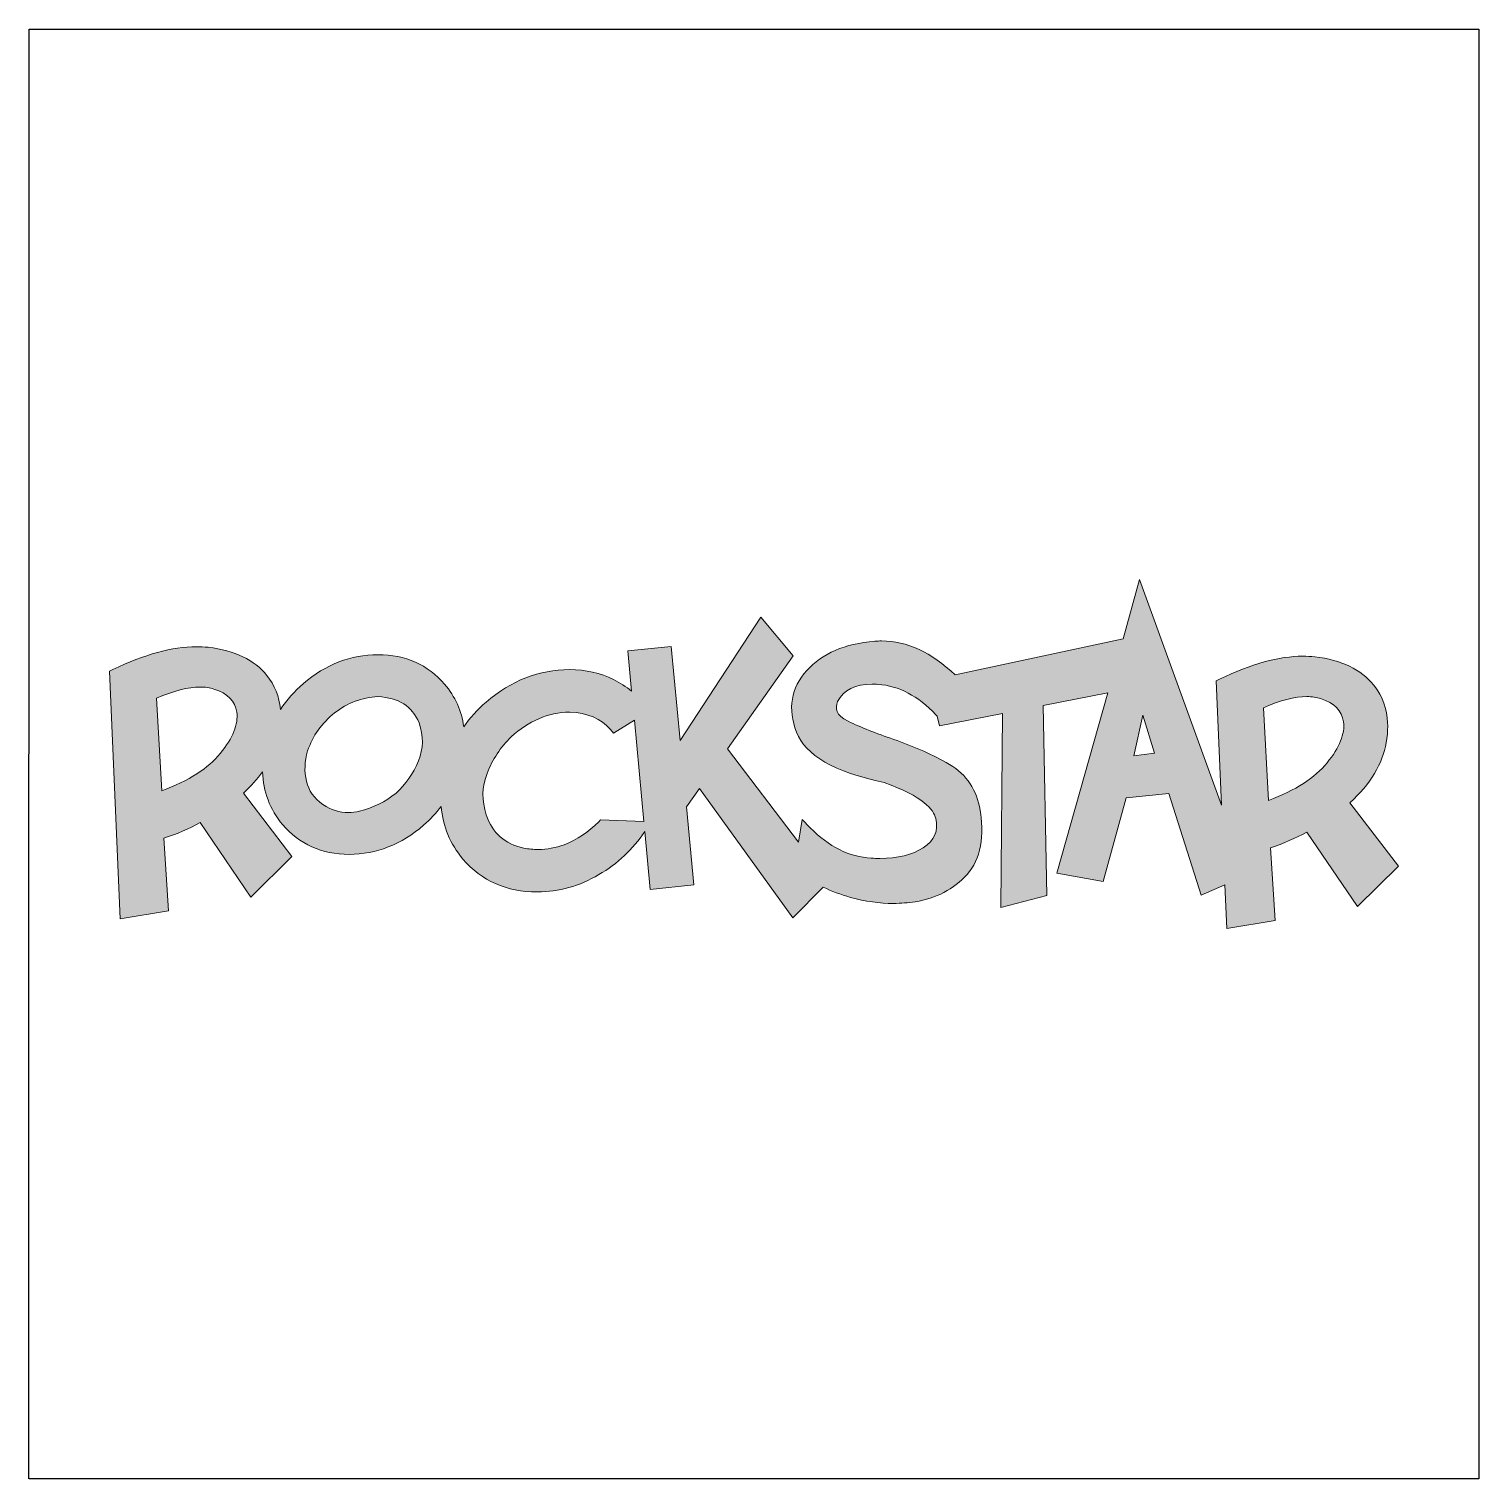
# Model space of a CAD drawing. Header units: inches. Extents: x 0 to 114, y 0 to 114.
import ezdxf

# ---------------------------------------------------------------- set-up
doc = ezdxf.new("R2010")
doc.units = ezdxf.units.IN
doc.header["$MEASUREMENT"] = 0
doc.layers.add('Image Background', color=7, linetype='Continuous')
doc.layers.add('Layer 1', color=7, linetype='Continuous')
picture_1 = doc.add_image_def('image1.png', size_in_pixel=(1350, 1350))

msp = doc.modelspace()

# ---------------------------------------------------------------- hatches: boundary and pattern name
at = {"layer": 'Layer 1', "true_color": 0x231f20}
h = msp.add_hatch(color=250, dxfattribs=at)
h.dxf.hatch_style = 2
edge = h.paths.add_edge_path()
edge.add_spline(control_points=[(104.13, 53.31), (105.74, 54.79), (106.7, 56.38), (106.99, 58.04), (107.3, 59.84), (106.97, 61.37), (105.99, 62.6), (105.02, 63.81), (103.46, 64.56), (101.36, 64.81), (101.06, 64.84), (100.74, 64.86), (100.41, 64.86), (98.55, 64.86), (96.34, 64.25), (93.85, 63.05), (93.85, 63.05), (93.59, 62.92), (93.59, 62.92), (93.59, 62.92), (94, 53.11), (94, 53.11), (94, 53.11), (87.55, 70.9), (87.55, 70.9), (87.55, 70.9), (86.24, 66.24), (86.24, 66.24), (86.24, 66.24), (73, 63.38), (73, 63.38), (71.16, 65.16), (69.22, 66.06), (67.21, 66.06), (67.03, 66.06), (66.85, 66.05), (66.67, 66.04), (64.31, 65.85), (62.51, 65.07), (61.31, 63.73), (60.07, 62.35), (59.79, 60.71), (60.5, 58.88), (61.21, 57.04), (63.46, 55.74), (67.41, 54.9), (70.49, 53.8), (71.33, 52.76), (71.48, 52.07), (71.71, 51.09), (71.39, 50.35), (70.48, 49.76), (69.64, 49.2), (68.49, 48.92), (67.06, 48.92), (66.85, 48.92), (66.62, 48.92), (66.39, 48.94), (64.66, 49.03), (63.04, 49.84), (61.58, 51.34), (61.58, 51.34), (60.96, 51.98), (60.96, 51.98), (60.96, 51.98), (60.67, 50.2), (60.67, 50.2), (60.67, 50.2), (55.06, 57.57), (55.06, 57.57), (55.06, 57.57), (60.23, 64.9), (60.23, 64.9), (60.23, 64.9), (57.69, 67.93), (57.69, 67.93), (57.69, 67.93), (51.34, 58.22), (51.34, 58.22), (51.34, 58.22), (50.62, 65.62), (50.62, 65.62), (50.62, 65.62), (47.21, 65.28), (47.21, 65.28), (47.21, 65.28), (47.5, 62.1), (47.5, 62.1), (47.07, 62.45), (46.59, 62.76), (46.07, 63.02), (45.04, 63.54), (43.88, 63.8), (42.62, 63.8), (40.21, 63.8), (38, 62.94), (36.04, 61.24), (35.35, 60.64), (34.76, 59.99), (34.27, 59.3), (34.1, 60.55), (33.6, 61.67), (32.76, 62.65), (31.45, 64.19), (29.68, 64.98), (27.51, 64.98), (25.37, 64.98), (23.39, 64.21), (21.63, 62.7), (20.91, 62.08), (20.31, 61.4), (19.83, 60.67), (19.73, 61.68), (19.37, 62.58), (18.75, 63.35), (17.78, 64.56), (16.22, 65.31), (14.13, 65.56), (13.82, 65.59), (13.5, 65.61), (13.18, 65.61), (11.31, 65.61), (9.1, 65), (6.62, 63.8), (6.62, 63.8), (6.35, 63.67), (6.35, 63.67), (6.35, 63.67), (7.18, 44.15), (7.18, 44.15), (7.18, 44.15), (11, 44.78), (11, 44.78), (11, 44.78), (10.63, 50.51), (10.63, 50.51), (11.64, 50.85), (12.61, 51.26), (13.5, 51.74), (13.5, 51.74), (17.49, 45.87), (17.49, 45.87), (17.49, 45.87), (20.71, 49.06), (20.71, 49.06), (20.71, 49.06), (16.9, 54.06), (16.9, 54.06), (17.49, 54.61), (18, 55.17), (18.41, 55.75), (18.46, 54.18), (18.98, 52.78), (19.99, 51.59), (21.31, 50.03), (23.07, 49.24), (25.24, 49.24), (27.39, 49.24), (29.36, 50.02), (31.1, 51.54), (31.63, 52), (32.09, 52.49), (32.49, 53.01), (32.62, 51.45), (33.19, 50.06), (34.21, 48.87), (35.66, 47.15), (37.63, 46.28), (40.07, 46.28), (41.77, 46.28), (43.4, 46.74), (44.92, 47.64), (46.39, 48.5), (47.61, 49.65), (48.54, 51.03), (48.54, 51.03), (48.96, 46.48), (48.96, 46.48), (48.96, 46.48), (52.41, 46.83), (52.41, 46.83), (52.41, 46.83), (51.82, 52.98), (51.82, 52.98), (51.82, 52.98), (52.86, 54.43), (52.86, 54.43), (52.86, 54.43), (60.2, 44.24), (60.2, 44.24), (60.2, 44.24), (62.61, 46.65), (62.61, 46.65), (63.26, 46.34), (63.97, 46.07), (64.76, 45.85), (65.92, 45.53), (67.06, 45.37), (68.15, 45.37), (68.73, 45.37), (69.3, 45.42), (69.85, 45.5), (71.51, 45.76), (72.89, 46.49), (73.95, 47.66), (75.03, 48.86), (75.36, 50.66), (74.92, 53.01), (74.61, 54.54), (73.73, 55.71), (72.31, 56.48), (70.99, 57.2), (69.6, 57.81), (68.17, 58.3), (66.78, 58.77), (65.57, 59.25), (64.57, 59.73), (63.56, 60.2), (63.57, 60.78), (63.72, 61.28), (64.24, 62.21), (65.14, 62.66), (66.47, 62.66), (66.61, 62.66), (66.76, 62.65), (66.92, 62.64), (68.56, 62.53), (70.09, 61.72), (71.48, 60.25), (71.48, 60.25), (71.59, 60.13), (71.59, 60.13), (71.59, 60.13), (71.78, 59.37), (71.78, 59.37), (71.78, 59.37), (76.74, 60.33), (76.74, 60.33), (76.74, 60.33), (76.62, 45.04), (76.62, 45.04), (76.62, 45.04), (80.23, 45.99), (80.23, 45.99), (80.23, 45.99), (79.94, 60.97), (79.94, 60.97), (79.94, 60.97), (85.03, 61.96), (85.03, 61.96), (85.03, 61.96), (81.02, 47.75), (81.02, 47.75), (81.02, 47.75), (84.67, 47.11), (84.67, 47.11), (84.67, 47.11), (86.48, 53.7), (86.48, 53.7), (86.48, 53.7), (89.84, 54.03), (89.84, 54.03), (89.84, 54.03), (92.41, 46.02), (92.41, 46.02), (92.41, 46.02), (94.27, 46.84), (94.27, 46.84), (94.27, 46.84), (94.42, 43.4), (94.42, 43.4), (94.42, 43.4), (98.24, 44.03), (98.24, 44.03), (98.24, 44.03), (97.87, 49.76), (97.87, 49.76), (98.88, 50.1), (99.84, 50.51), (100.74, 50.99), (100.74, 50.99), (104.73, 45.12), (104.73, 45.12), (104.73, 45.12), (107.95, 48.31), (107.95, 48.31), (107.95, 48.31), (104.13, 53.31), (104.13, 53.31)], knot_values=[0, 0, 0, 0, 1, 1, 1, 2, 2, 2, 3, 3, 3, 4, 4, 4, 5, 5, 5, 6, 6, 6, 7, 7, 7, 8, 8, 8, 9, 9, 9, 10, 10, 10, 11, 11, 11, 12, 12, 12, 13, 13, 13, 14, 14, 14, 15, 15, 15, 16, 16, 16, 17, 17, 17, 18, 18, 18, 19, 19, 19, 20, 20, 20, 21, 21, 21, 22, 22, 22, 23, 23, 23, 24, 24, 24, 25, 25, 25, 26, 26, 26, 27, 27, 27, 28, 28, 28, 29, 29, 29, 30, 30, 30, 31, 31, 31, 32, 32, 32, 33, 33, 33, 34, 34, 34, 35, 35, 35, 36, 36, 36, 37, 37, 37, 38, 38, 38, 39, 39, 39, 40, 40, 40, 41, 41, 41, 42, 42, 42, 43, 43, 43, 44, 44, 44, 45, 45, 45, 46, 46, 46, 47, 47, 47, 48, 48, 48, 49, 49, 49, 50, 50, 50, 51, 51, 51, 52, 52, 52, 53, 53, 53, 54, 54, 54, 55, 55, 55, 56, 56, 56, 57, 57, 57, 58, 58, 58, 59, 59, 59, 60, 60, 60, 61, 61, 61, 62, 62, 62, 63, 63, 63, 64, 64, 64, 65, 65, 65, 66, 66, 66, 67, 67, 67, 68, 68, 68, 69, 69, 69, 70, 70, 70, 71, 71, 71, 72, 72, 72, 73, 73, 73, 74, 74, 74, 75, 75, 75, 76, 76, 76, 77, 77, 77, 78, 78, 78, 79, 79, 79, 80, 80, 80, 81, 81, 81, 82, 82, 82, 83, 83, 83, 84, 84, 84, 85, 85, 85, 86, 86, 86, 87, 87, 87, 88, 88, 88, 89, 89, 89, 90, 90, 90, 91, 91, 91, 92, 92, 92, 93, 93, 93, 94, 94, 94, 95, 95, 95, 96, 96, 96, 96], degree=3, periodic=1)
edge = h.paths.add_edge_path()
edge.add_spline(control_points=[(15.08, 57.2), (14.15, 56.04), (12.59, 55.04), (10.46, 54.24), (10.46, 54.24), (10.06, 61.55), (10.06, 61.55), (11.4, 62.13), (12.55, 62.43), (13.49, 62.43), (13.89, 62.43), (14.25, 62.37), (14.57, 62.27), (15.66, 61.92), (16.25, 61.32), (16.38, 60.44), (16.51, 59.51), (16.07, 58.42), (15.08, 57.2)], knot_values=[0, 0, 0, 0, 1, 1, 1, 2, 2, 2, 3, 3, 3, 4, 4, 4, 5, 5, 5, 6, 6, 6, 6], degree=3, periodic=1)
edge = h.paths.add_edge_path()
edge.add_spline(control_points=[(30.7, 56.61), (30.29, 55.61), (29.69, 54.75), (28.93, 54.07), (28.1, 53.38), (27.13, 52.9), (26.06, 52.64), (25.76, 52.57), (25.46, 52.53), (25.18, 52.53), (24.48, 52.53), (23.82, 52.74), (23.17, 53.16), (22.47, 53.66), (22.04, 54.27), (21.87, 55), (21.69, 55.76), (21.72, 56.56), (21.96, 57.39), (22.36, 58.58), (23.08, 59.59), (24.09, 60.39), (25.09, 61.18), (26.24, 61.61), (27.51, 61.67), (29.14, 61.59), (30.2, 60.92), (30.75, 59.6), (31.11, 58.57), (31.09, 57.59), (30.7, 56.61)], knot_values=[0, 0, 0, 0, 1, 1, 1, 2, 2, 2, 3, 3, 3, 4, 4, 4, 5, 5, 5, 6, 6, 6, 7, 7, 7, 8, 8, 8, 9, 9, 9, 10, 10, 10, 10], degree=3, periodic=1)
edge = h.paths.add_edge_path()
edge.add_spline(control_points=[(45.05, 51.96), (45.05, 51.96), (44.91, 51.81), (44.91, 51.81), (44.13, 51.01), (43.21, 50.4), (42.18, 50), (41.52, 49.75), (40.83, 49.62), (40.13, 49.62), (39.76, 49.62), (39.38, 49.66), (39, 49.73), (37.51, 50.05), (36.54, 50.91), (36.04, 52.35), (35.68, 53.48), (35.7, 54.55), (36.11, 55.62), (36.53, 56.71), (37.17, 57.68), (38.02, 58.51), (39.36, 59.75), (40.91, 60.41), (42.62, 60.46), (44.03, 60.39), (45.08, 59.94), (45.83, 59.09), (45.83, 59.09), (46.08, 58.8), (46.08, 58.8), (46.08, 58.8), (47.72, 59.81), (47.72, 59.81), (47.72, 59.81), (48.46, 51.83), (48.46, 51.83), (48.46, 51.83), (45.05, 51.96), (45.05, 51.96)], knot_values=[0, 0, 0, 0, 1, 1, 1, 2, 2, 2, 3, 3, 3, 4, 4, 4, 5, 5, 5, 6, 6, 6, 7, 7, 7, 8, 8, 8, 9, 9, 9, 10, 10, 10, 11, 11, 11, 12, 12, 12, 13, 13, 13, 13], degree=3, periodic=1)
h.paths.add_polyline_path([(87.08, 57), (87.81, 60.2), (88.72, 57.22)])
edge = h.paths.add_edge_path()
edge.add_spline(control_points=[(102.32, 56.45), (101.38, 55.28), (99.83, 54.29), (97.7, 53.49), (97.7, 53.49), (97.3, 60.8), (97.3, 60.8), (98.64, 61.38), (99.79, 61.68), (100.73, 61.68), (101.13, 61.68), (101.49, 61.62), (101.81, 61.52), (102.9, 61.17), (103.49, 60.57), (103.62, 59.69), (103.75, 58.76), (103.31, 57.67), (102.32, 56.45)], knot_values=[0, 0, 0, 0, 1, 1, 1, 2, 2, 2, 3, 3, 3, 4, 4, 4, 5, 5, 5, 6, 6, 6, 6], degree=3, periodic=1)

# ---------------------------------------------------------------- linework, layer by layer
at = {"layer": 'Layer 1', "lineweight": 0}
msp.add_lwpolyline([(87.08, 57), (87.81, 60.2), (88.72, 57.22), (87.08, 57)], dxfattribs=at)
for points, knots in [([(104.13, 53.31), (105.74, 54.79), (106.7, 56.38), (106.99, 58.04), (107.3, 59.84), (106.97, 61.37), (105.99, 62.6), (105.02, 63.81), (103.46, 64.56), (101.36, 64.81), (101.06, 64.84), (100.74, 64.86), (100.41, 64.86), (98.55, 64.86), (96.34, 64.25), (93.85, 63.05), (93.85, 63.05), (93.59, 62.92), (93.59, 62.92), (93.59, 62.92), (94, 53.11), (94, 53.11), (94, 53.11), (87.55, 70.9), (87.55, 70.9), (87.55, 70.9), (86.24, 66.24), (86.24, 66.24), (86.24, 66.24), (73, 63.38), (73, 63.38), (71.16, 65.16), (69.22, 66.06), (67.21, 66.06), (67.03, 66.06), (66.85, 66.05), (66.67, 66.04), (64.31, 65.85), (62.51, 65.07), (61.31, 63.73), (60.07, 62.35), (59.79, 60.71), (60.5, 58.88), (61.21, 57.04), (63.46, 55.74), (67.41, 54.9), (70.49, 53.8), (71.33, 52.76), (71.48, 52.07), (71.71, 51.09), (71.39, 50.35), (70.48, 49.76), (69.64, 49.2), (68.49, 48.92), (67.06, 48.92), (66.85, 48.92), (66.62, 48.92), (66.39, 48.94), (64.66, 49.03), (63.04, 49.84), (61.58, 51.34), (61.58, 51.34), (60.96, 51.98), (60.96, 51.98), (60.96, 51.98), (60.67, 50.2), (60.67, 50.2), (60.67, 50.2), (55.06, 57.57), (55.06, 57.57), (55.06, 57.57), (60.23, 64.9), (60.23, 64.9), (60.23, 64.9), (57.69, 67.93), (57.69, 67.93), (57.69, 67.93), (51.34, 58.22), (51.34, 58.22), (51.34, 58.22), (50.62, 65.62), (50.62, 65.62), (50.62, 65.62), (47.21, 65.28), (47.21, 65.28), (47.21, 65.28), (47.5, 62.1), (47.5, 62.1), (47.07, 62.45), (46.59, 62.76), (46.07, 63.02), (45.04, 63.54), (43.88, 63.8), (42.62, 63.8), (40.21, 63.8), (38, 62.94), (36.04, 61.24), (35.35, 60.64), (34.76, 59.99), (34.27, 59.3), (34.1, 60.55), (33.6, 61.67), (32.76, 62.65), (31.45, 64.19), (29.68, 64.98), (27.51, 64.98), (25.37, 64.98), (23.39, 64.21), (21.63, 62.7), (20.91, 62.08), (20.31, 61.4), (19.83, 60.67), (19.73, 61.68), (19.37, 62.58), (18.75, 63.35), (17.78, 64.56), (16.22, 65.31), (14.13, 65.56), (13.82, 65.59), (13.5, 65.61), (13.18, 65.61), (11.31, 65.61), (9.1, 65), (6.62, 63.8), (6.62, 63.8), (6.35, 63.67), (6.35, 63.67), (6.35, 63.67), (7.18, 44.15), (7.18, 44.15), (7.18, 44.15), (11, 44.78), (11, 44.78), (11, 44.78), (10.63, 50.51), (10.63, 50.51), (11.64, 50.85), (12.61, 51.26), (13.5, 51.74), (13.5, 51.74), (17.49, 45.87), (17.49, 45.87), (17.49, 45.87), (20.71, 49.06), (20.71, 49.06), (20.71, 49.06), (16.9, 54.06), (16.9, 54.06), (17.49, 54.61), (18, 55.17), (18.41, 55.75), (18.46, 54.18), (18.98, 52.78), (19.99, 51.59), (21.31, 50.03), (23.07, 49.24), (25.24, 49.24), (27.39, 49.24), (29.36, 50.02), (31.1, 51.54), (31.63, 52), (32.09, 52.49), (32.49, 53.01), (32.62, 51.45), (33.19, 50.06), (34.21, 48.87), (35.66, 47.15), (37.63, 46.28), (40.07, 46.28), (41.77, 46.28), (43.4, 46.74), (44.92, 47.64), (46.39, 48.5), (47.61, 49.65), (48.54, 51.03), (48.54, 51.03), (48.96, 46.48), (48.96, 46.48), (48.96, 46.48), (52.41, 46.83), (52.41, 46.83), (52.41, 46.83), (51.82, 52.98), (51.82, 52.98), (51.82, 52.98), (52.86, 54.43), (52.86, 54.43), (52.86, 54.43), (60.2, 44.24), (60.2, 44.24), (60.2, 44.24), (62.61, 46.65), (62.61, 46.65), (63.26, 46.34), (63.97, 46.07), (64.76, 45.85), (65.92, 45.53), (67.06, 45.37), (68.15, 45.37), (68.73, 45.37), (69.3, 45.42), (69.85, 45.5), (71.51, 45.76), (72.89, 46.49), (73.95, 47.66), (75.03, 48.86), (75.36, 50.66), (74.92, 53.01), (74.61, 54.54), (73.73, 55.71), (72.31, 56.48), (70.99, 57.2), (69.6, 57.81), (68.17, 58.3), (66.78, 58.77), (65.57, 59.25), (64.57, 59.73), (63.56, 60.2), (63.57, 60.78), (63.72, 61.28), (64.24, 62.21), (65.14, 62.66), (66.47, 62.66), (66.61, 62.66), (66.76, 62.65), (66.92, 62.64), (68.56, 62.53), (70.09, 61.72), (71.48, 60.25), (71.48, 60.25), (71.59, 60.13), (71.59, 60.13), (71.59, 60.13), (71.78, 59.37), (71.78, 59.37), (71.78, 59.37), (76.74, 60.33), (76.74, 60.33), (76.74, 60.33), (76.62, 45.04), (76.62, 45.04), (76.62, 45.04), (80.23, 45.99), (80.23, 45.99), (80.23, 45.99), (79.94, 60.97), (79.94, 60.97), (79.94, 60.97), (85.03, 61.96), (85.03, 61.96), (85.03, 61.96), (81.02, 47.75), (81.02, 47.75), (81.02, 47.75), (84.67, 47.11), (84.67, 47.11), (84.67, 47.11), (86.48, 53.7), (86.48, 53.7), (86.48, 53.7), (89.84, 54.03), (89.84, 54.03), (89.84, 54.03), (92.41, 46.02), (92.41, 46.02), (92.41, 46.02), (94.27, 46.84), (94.27, 46.84), (94.27, 46.84), (94.42, 43.4), (94.42, 43.4), (94.42, 43.4), (98.24, 44.03), (98.24, 44.03), (98.24, 44.03), (97.87, 49.76), (97.87, 49.76), (98.88, 50.1), (99.84, 50.51), (100.74, 50.99), (100.74, 50.99), (104.73, 45.12), (104.73, 45.12), (104.73, 45.12), (107.95, 48.31), (107.95, 48.31), (107.95, 48.31), (104.13, 53.31), (104.13, 53.31)], [0, 0, 0, 0, 1, 1, 1, 2, 2, 2, 3, 3, 3, 4, 4, 4, 5, 5, 5, 6, 6, 6, 7, 7, 7, 8, 8, 8, 9, 9, 9, 10, 10, 10, 11, 11, 11, 12, 12, 12, 13, 13, 13, 14, 14, 14, 15, 15, 15, 16, 16, 16, 17, 17, 17, 18, 18, 18, 19, 19, 19, 20, 20, 20, 21, 21, 21, 22, 22, 22, 23, 23, 23, 24, 24, 24, 25, 25, 25, 26, 26, 26, 27, 27, 27, 28, 28, 28, 29, 29, 29, 30, 30, 30, 31, 31, 31, 32, 32, 32, 33, 33, 33, 34, 34, 34, 35, 35, 35, 36, 36, 36, 37, 37, 37, 38, 38, 38, 39, 39, 39, 40, 40, 40, 41, 41, 41, 42, 42, 42, 43, 43, 43, 44, 44, 44, 45, 45, 45, 46, 46, 46, 47, 47, 47, 48, 48, 48, 49, 49, 49, 50, 50, 50, 51, 51, 51, 52, 52, 52, 53, 53, 53, 54, 54, 54, 55, 55, 55, 56, 56, 56, 57, 57, 57, 58, 58, 58, 59, 59, 59, 60, 60, 60, 61, 61, 61, 62, 62, 62, 63, 63, 63, 64, 64, 64, 65, 65, 65, 66, 66, 66, 67, 67, 67, 68, 68, 68, 69, 69, 69, 70, 70, 70, 71, 71, 71, 72, 72, 72, 73, 73, 73, 74, 74, 74, 75, 75, 75, 76, 76, 76, 77, 77, 77, 78, 78, 78, 79, 79, 79, 80, 80, 80, 81, 81, 81, 82, 82, 82, 83, 83, 83, 84, 84, 84, 85, 85, 85, 86, 86, 86, 87, 87, 87, 88, 88, 88, 89, 89, 89, 90, 90, 90, 91, 91, 91, 92, 92, 92, 93, 93, 93, 94, 94, 94, 95, 95, 95, 96, 96, 96, 96]), ([(15.08, 57.2), (14.15, 56.04), (12.59, 55.04), (10.46, 54.24), (10.46, 54.24), (10.06, 61.55), (10.06, 61.55), (11.4, 62.13), (12.55, 62.43), (13.49, 62.43), (13.89, 62.43), (14.25, 62.37), (14.57, 62.27), (15.66, 61.92), (16.25, 61.32), (16.38, 60.44), (16.51, 59.51), (16.07, 58.42), (15.08, 57.2)], [0, 0, 0, 0, 1, 1, 1, 2, 2, 2, 3, 3, 3, 4, 4, 4, 5, 5, 5, 6, 6, 6, 6]), ([(30.7, 56.61), (30.29, 55.61), (29.69, 54.75), (28.93, 54.07), (28.1, 53.38), (27.13, 52.9), (26.06, 52.64), (25.76, 52.57), (25.46, 52.53), (25.18, 52.53), (24.48, 52.53), (23.82, 52.74), (23.17, 53.16), (22.47, 53.66), (22.04, 54.27), (21.87, 55), (21.69, 55.76), (21.72, 56.56), (21.96, 57.39), (22.36, 58.58), (23.08, 59.59), (24.09, 60.39), (25.09, 61.18), (26.24, 61.61), (27.51, 61.67), (29.14, 61.59), (30.2, 60.92), (30.75, 59.6), (31.11, 58.57), (31.09, 57.59), (30.7, 56.61)], [0, 0, 0, 0, 1, 1, 1, 2, 2, 2, 3, 3, 3, 4, 4, 4, 5, 5, 5, 6, 6, 6, 7, 7, 7, 8, 8, 8, 9, 9, 9, 10, 10, 10, 10]), ([(102.32, 56.45), (101.38, 55.28), (99.83, 54.29), (97.7, 53.49), (97.7, 53.49), (97.3, 60.8), (97.3, 60.8), (98.64, 61.38), (99.79, 61.68), (100.73, 61.68), (101.13, 61.68), (101.49, 61.62), (101.81, 61.52), (102.9, 61.17), (103.49, 60.57), (103.62, 59.69), (103.75, 58.76), (103.31, 57.67), (102.32, 56.45)], [0, 0, 0, 0, 1, 1, 1, 2, 2, 2, 3, 3, 3, 4, 4, 4, 5, 5, 5, 6, 6, 6, 6]), ([(45.05, 51.96), (45.05, 51.96), (44.91, 51.81), (44.91, 51.81), (44.13, 51.01), (43.21, 50.4), (42.18, 50), (41.52, 49.75), (40.83, 49.62), (40.13, 49.62), (39.76, 49.62), (39.38, 49.66), (39, 49.73), (37.51, 50.05), (36.54, 50.91), (36.04, 52.35), (35.68, 53.48), (35.7, 54.55), (36.11, 55.62), (36.53, 56.71), (37.17, 57.68), (38.02, 58.51), (39.36, 59.75), (40.91, 60.41), (42.62, 60.46), (44.03, 60.39), (45.08, 59.94), (45.83, 59.09), (45.83, 59.09), (46.08, 58.8), (46.08, 58.8), (46.08, 58.8), (47.72, 59.81), (47.72, 59.81), (47.72, 59.81), (48.46, 51.83), (48.46, 51.83), (48.46, 51.83), (45.05, 51.96), (45.05, 51.96)], [0, 0, 0, 0, 1, 1, 1, 2, 2, 2, 3, 3, 3, 4, 4, 4, 5, 5, 5, 6, 6, 6, 7, 7, 7, 8, 8, 8, 9, 9, 9, 10, 10, 10, 11, 11, 11, 12, 12, 12, 13, 13, 13, 13])]:
    msp.add_open_spline(points, degree=3, knots=knots, dxfattribs=at)

# ---------------------------------------------------------------- pictures from other files: only their frames are drawn
at = {"layer": 'Image Background'}
image = msp.add_image(picture_1, insert=(0, 0), size_in_units=(114.3, 114.3), dxfattribs=at)

doc.saveas('drawing.dxf')
